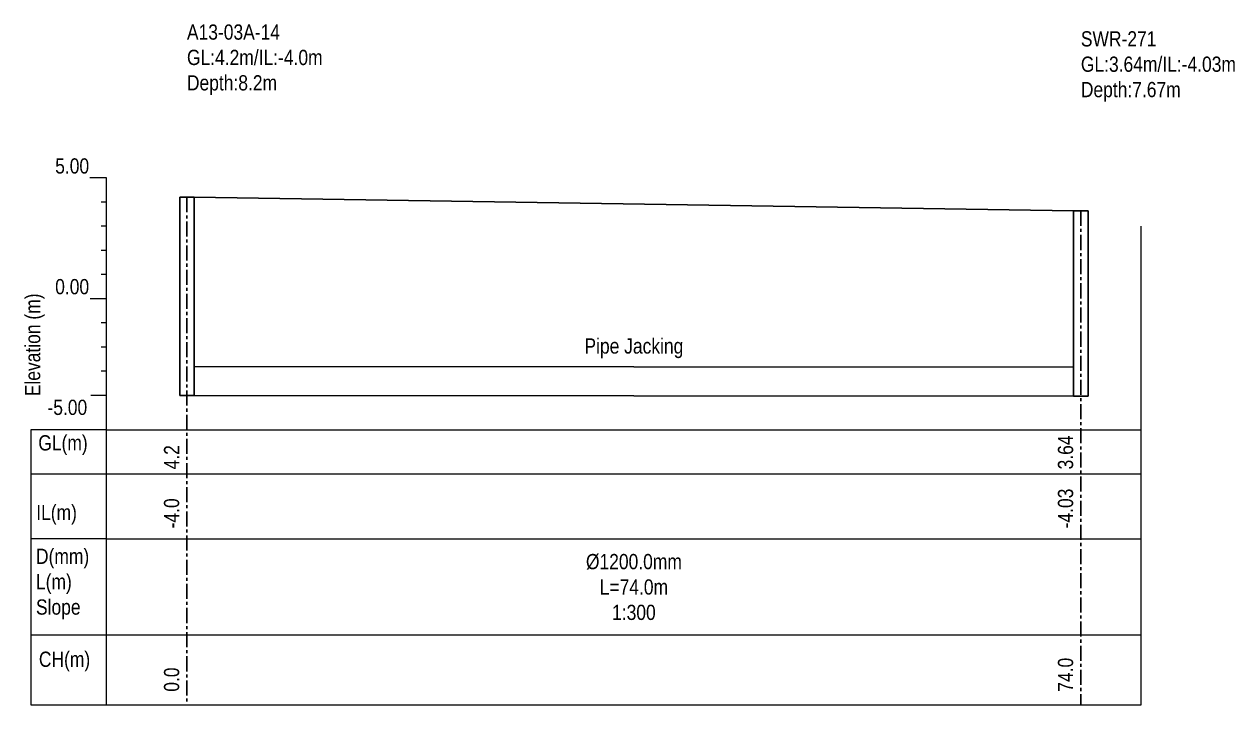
# Model space of a CAD drawing. Header units: metres. Extents: x -765 to 6284, y -99 to 211.
# Drawn here: x -13.5 to 86.7, y -33.6 to 22.7 of the extents above; entities that cross this region are included whole.
import ezdxf

# ---------------------------------------------------------------- set-up
doc = ezdxf.new("R2010")
doc.units = ezdxf.units.M
doc.header["$MEASUREMENT"] = 0
doc.linetypes.add('CENTER', pattern=[2, 1.25, -0.25, 0.25, -0.25])
doc.layers.add('PDF_PDF2_Geometry', color=253, linetype='Continuous', lineweight=9, true_color=0xababab)
doc.layers.add('PDF_Text', color=7, linetype='Continuous')
doc.layers.add('SM_PP_GRIDTEXT', color=7, linetype='Continuous', lineweight=5)
doc.styles.add('ALL', font='swissc.ttf')

# ---------------------------------------------------------------- blocks, each defined once
blk = doc.blocks.new('template')
at = {"layer": 'PDF_PDF2_Geometry'}
blk.add_line((0, 24.61), (0, 43.61), dxfattribs=at)
at = {"layer": 'SM_PP_GRIDTEXT'}
for p, q in [((0, 43.61), (-1.39, 43.61)), ((0, 0), (0, 43.61)), ((0, 41.61), (-0.46, 41.61)), ((0, 39.61), (-0.46, 39.61)), ((0, 37.61), (-0.46, 37.61)), ((0, 35.61), (-0.46, 35.61)), ((0, 33.61), (-1.37, 33.61)), ((0, 31.61), (-0.46, 31.61)), ((0, 29.61), (-0.46, 29.61)), ((0, 27.61), (-0.46, 27.61)), ((0, 25.61), (-1.3, 25.61)), ((-6.28, 22.76), (-6.28, 0)), ((0, 22.76), (-6.28, 22.76)), ((-6.28, 19.12), (0, 19.12)), ((0, 13.73), (-6.28, 13.73)), ((-6.28, 0), (0, 0))]:
    blk.add_line(p, q, dxfattribs=at)
blk.add_lwpolyline([(-6.28, 5.78), (0, 5.78)], dxfattribs=at)
at = {"layer": 'PDF_Text', "char_height": 1.26, "attachment_point": 7, "style": 'ALL'}
for s, insert in [('5.00', (-4.26, 43.95)), ('0.00', (-4.26, 33.96)), ('-5.00', (-4.9, 23.97)), ('GL(m)', (-5.66, 20.67)), ('IL(m)', (-5.83, 14.91)), ('CH(m)', (-5.61, 2.76))]:
    blk.add_mtext(s, dxfattribs=dict(at, insert=insert))
at = {"layer": 'PDF_Text', "insert": (-5.12, 25.54), "char_height": 1.26, "attachment_point": 7, "rotation": 90, "style": 'ALL'}
blk.add_mtext('Elevation (m)', dxfattribs=at)
at = {"layer": 'PDF_Text', "insert": (-5.85, 7.08), "char_height": 1.26, "width": 12.5671, "attachment_point": 7, "style": 'ALL'}
blk.add_mtext('D(mm)\\P\\pxt2;L(m)\\P\\ptz;Slope', dxfattribs=at)

msp = doc.modelspace()

# ---------------------------------------------------------------- linework, layer by layer
for p, q in [((73.4, -5.66), (0.6, -5.6)), ((73.4, -8.06), (0.6, -8))]:
    msp.add_line(p, q)
at = {"layer": 'GROUND_ELEVATION', "color": 3}
msp.add_line((73.4, 7.28), (0.6, 8.4), dxfattribs=at)
at = {"layer": 'lines', "color": 8, "linetype": 'CENTER'}
for p, q in [((0, 8.4), (0, -33.61)), ((74, 7.28), (74, -33.61))]:
    msp.add_line(p, q, dxfattribs=at)
at = {"layer": 'Profile Manhole'}
for p, q in [((-0.6, -8), (-0.6, 8.4)), ((-0.6, 8.4), (0.6, 8.4)), ((0.6, -8), (0.6, 8.4)), ((73.4, -8.06), (73.4, 7.28)), ((73.4, 7.28), (74.6, 7.28)), ((74.6, -8.06), (74.6, 7.28)), ((-0.6, -8), (0.6, -8)), ((73.4, -8.06), (74.6, -8.06))]:
    msp.add_line(p, q, dxfattribs=at)
at = {"layer": 'SM_PP_GRIDTEXT'}
for p, q in [((79, -33.6108), (79, 6)), ((-6.6457, -10.8458), (79, -10.8458)), ((-6.6457, -14.4882), (79, -14.4882)), ((-6.6457, -19.878), (79, -19.878)), ((-6.6457, -27.8324), (79, -27.8324)), ((-6.6457, -33.6108), (79, -33.6108))]:
    msp.add_line(p, q, dxfattribs=at)

# ---------------------------------------------------------------- block references
msp.add_blockref('template', (-6.6457, -33.6108))

# ---------------------------------------------------------------- texts
at = {"layer": 'ANNOTATION', "color": 7, "char_height": 1.26, "style": 'ALL'}
for s, insert, attachment_point in [('A13-03A-14\\PGL:4.2m/IL:-4.0m\\PDepth:8.2m', (0, 22.7), 1), ('SWR-271\\PGL:3.64m/IL:-4.03m\\PDepth:7.67m', (74, 22.14), 1), ('Pipe Jacking', (37, -3.285), 2), ('Ø1200.0mm\\PL=74.0m\\P1:300', (37, -21.13), 2)]:
    msp.add_mtext(s, dxfattribs=dict(at, insert=insert, attachment_point=attachment_point))
at = {"layer": 'PDF_text', "color": 7, "style": 'ALL'}
for s, p in [('3.64', (73.36, -14.13)), ('4.2', (-0.64, -14.13)), ('-4.03', (73.36, -19.01)), ('-4.0', (-0.64, -19.01)), ('74.0', (73.36, -32.53)), ('0.0', (-0.64, -32.53))]:
    msp.add_text(s, height=1.26, rotation=90, dxfattribs=at).set_placement(p)

doc.saveas('drawing.dxf')
